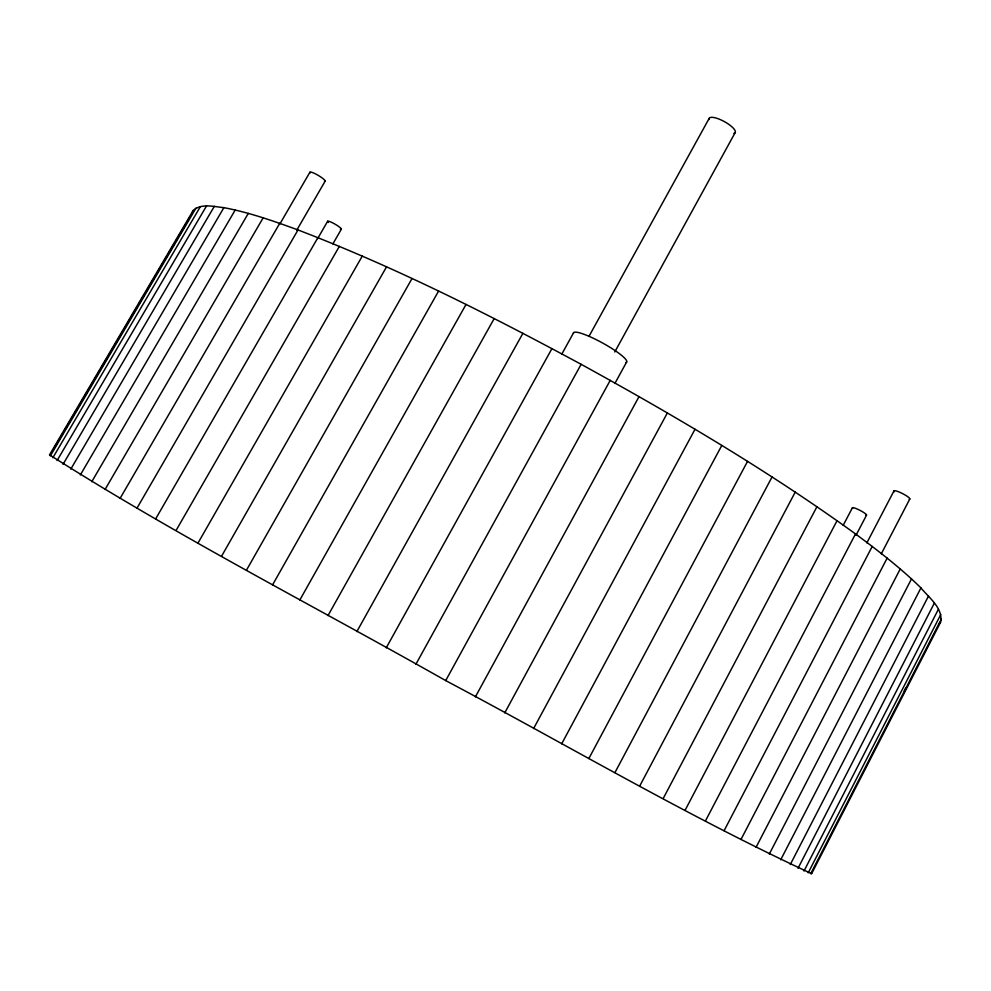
<?xml version="1.0" encoding="UTF-8"?>
<svg xmlns="http://www.w3.org/2000/svg" width="991" height="991" viewBox="0 0 991 991"><rect width="100%" height="100%" fill="white"/><g stroke="black" fill="none" stroke-linecap="round" stroke-linejoin="round"><path stroke-width="1.49" d="M940.558 622.286C943.506 608.177 928.778 597.66 920.936 587.898C900.745 568.029 878.212 550.773 855.506 533.926C768.298 470.849 675.367 416.121 581.135 364.304C489.182 314.704 395.682 267.322 298.006 229.949C273.776 221.092 249.298 212.47 223.892 207.652C213.982 206.747 201.433 203.006 193.183 210.476L49.55 454.844C177.686 536.292 313.528 605.798 445.715 680.594C567.409 745.182 686.738 815.804 811.629 873.666L940.558 622.286L938.948 623.958M191.969 213.672L193.183 210.476M803.986 871.052L938.403 609.292M808.21 872.836L940.756 614.544M904.226 690.925L905.638 688.175M810.737 873.703L941.45 618.867M780.697 859.829L920.936 587.898M790.273 864.561L928.542 595.975M798.015 868.302L934.352 603.11M756.059 847.293L900.237 568.945M769.301 854.069L911.509 578.88M881.259 553.895L909.825 498.969M740.983 839.488L887.143 558.119M866.865 542.87L893.993 490.867M724.111 830.681L872.216 546.437M843.23 525.267L852.409 507.776M705.481 820.882L855.506 533.926M855.976 535.363L866.543 515.134M685.165 810.13L837.061 520.659M663.227 798.461L816.943 506.698M639.777 785.925L795.24 492.106M614.94 772.596L772.051 476.968M588.852 758.536L747.536 461.385M561.674 743.832L721.795 445.442M533.579 728.596L695.025 429.264M504.753 712.888L667.377 412.937M475.395 696.859L639.046 396.586M445.715 680.594L610.233 380.346M614.878 383.48L626.671 361.926M614.779 351.978L735.198 132.546M589.112 336.122L709.222 118.301M415.923 664.218L581.135 364.304M386.23 647.854L551.95 348.584M561.761 354.183L573.64 332.666M356.847 631.614L522.914 333.298M327.996 615.609L494.199 318.557M299.864 599.951L466.03 304.448M272.636 584.764L438.579 291.081M246.499 570.122L412.033 278.508M221.612 556.124L386.552 266.827M198.113 542.857L362.285 256.087M332.889 243.897L341.325 229.231M176.113 530.383L339.368 246.338M296.743 230.222L325.135 181.167M137.055 508.061L298.006 229.949M155.736 518.764L317.913 237.617M317.64 238.62L327.649 221.266M120.146 498.3L279.735 223.347M279.883 223.954L309.923 172.199M105.046 489.504L263.16 217.822M70.782 469.152L223.892 207.652M80.358 474.924L235.214 209.993M91.779 481.713L248.307 213.375M53.427 449.406L62.817 433.426M64.378 430.763L66.731 426.762M68.292 424.098L69.865 421.435M71.426 418.772L73.78 414.783M75.341 412.12L77.682 408.119M79.255 405.455L92.559 382.811M94.12 380.148L96.474 376.159M98.035 373.496L99.608 370.832M101.169 368.169L107.437 357.503M108.998 354.84L122.302 332.208M123.875 329.545L126.216 325.543M127.789 322.88L137.179 306.9M138.74 304.237L144.228 294.909M146.569 290.92L155.959 274.941M157.532 272.277L159.873 268.276M161.446 265.613L163.007 262.949M164.568 260.286L166.922 256.285M168.482 253.622L173.97 244.306M176.311 240.305L185.713 224.325M187.274 221.662L189.615 217.673M50.392 455.823L195.983 208.098M52.882 457.718L200.405 206.586M57.082 460.555L206.512 205.979M63.028 464.358L214.329 206.326M49.55 454.844L50.293 454.733M810.948 872.786L811.629 873.666M709.16 119.502A14.803 4.36 28.8 0 1 724.656 121.757A14.803 4.36 28.8 0 1 733.91 133.376M573.479 333.298A30.287 5.017 28.8 0 1 603.544 343.53A30.287 5.017 28.8 0 1 625.804 362.52M310.171 172.991A8.832 1.486 30.5 0 1 318.061 175.283A8.832 1.486 30.5 0 1 324.503 181.328M328.38 222.442A7.916 1.202 30.1 0 1 334.71 223.978A7.916 1.202 30.1 0 1 340.396 229.268M852.681 508.42A7.965 1.214 27.4 0 1 860.312 510.514A7.965 1.214 27.4 0 1 865.601 515.221M894.378 491.784A8.894 1.499 27.1 0 1 902.058 493.345A8.894 1.499 27.1 0 1 909.304 499.216"/></g></svg>
